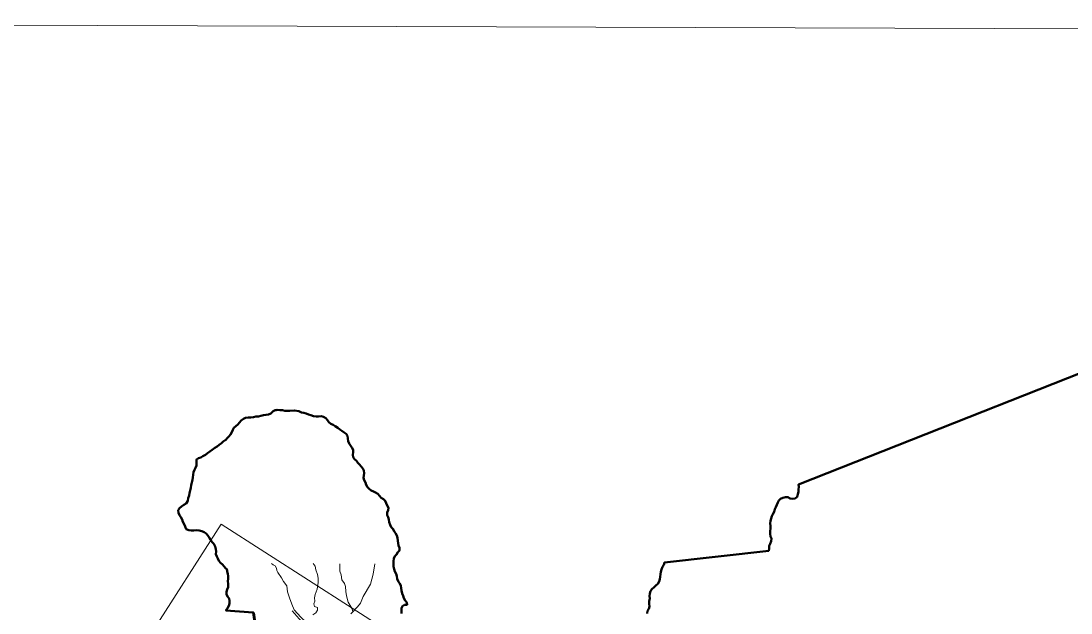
# Model space of a CAD drawing. Header units: metres. Extents: x 3557088 to 3598139, y 7314183 to 7334470.
# Drawn here: x 3572290 to 3585214, y 7327180 to 7334470 of the extents above; entities that cross this region are included whole.
import ezdxf

# ---------------------------------------------------------------- set-up
doc = ezdxf.new("R2010")
doc.units = ezdxf.units.M
for name, color, linetype, lineweight in [('CMS_Limite_Urbanizable', 1, 'Continuous', 30), ('Imagen', 17, 'Continuous', 0), ('Imagen_ZonaUrbanizable', 17, 'Continuous', 0), ('LIMITES', 7, 'Continuous', 50)]:
    doc.layers.add(name, color=color, linetype=linetype, lineweight=lineweight)
doc.layers.add('nuevo', color=7, linetype='Continuous', lineweight=15, true_color=0xf2f2f2)
picture_1 = doc.add_image_def('image1.jpg', size_in_pixel=(4800, 2360))
picture_2 = doc.add_image_def('image2.jpg', size_in_pixel=(4800, 2360))

msp = doc.modelspace()

# ---------------------------------------------------------------- linework, layer by layer
at = {"layer": 'CMS_Limite_Urbanizable'}
msp.add_lwpolyline([(3576974, 7327176), (3576973, 7327207), (3576974, 7327238), (3576984, 7327266), (3577012, 7327279), (3577043, 7327281), (3577038, 7327311), (3577018, 7327334), (3577004, 7327361), (3576993, 7327392), (3576980, 7327422), (3576973, 7327456), (3576970, 7327487), (3576964, 7327518), (3576949, 7327546), (3576933, 7327573), (3576922, 7327602), (3576916, 7327633), (3576908, 7327664), (3576893, 7327692), (3576882, 7327721), (3576877, 7327754), (3576877, 7327787), (3576876, 7327820), (3576880, 7327850), (3576893, 7327879), (3576913, 7327902), (3576929, 7327928), (3576950, 7327950), (3576949, 7327981), (3576937, 7328009), (3576931, 7328039), (3576927, 7328070), (3576925, 7328103), (3576917, 7328133), (3576900, 7328163), (3576885, 7328189), (3576868, 7328215), (3576847, 7328238), (3576834, 7328268), (3576823, 7328300), (3576816, 7328330), (3576810, 7328360), (3576797, 7328387), (3576798, 7328418), (3576809, 7328446), (3576812, 7328476), (3576799, 7328505), (3576785, 7328534), (3576774, 7328562), (3576751, 7328583), (3576724, 7328598), (3576704, 7328624), (3576682, 7328648), (3576655, 7328664), (3576627, 7328675), (3576599, 7328689), (3576575, 7328708), (3576556, 7328731), (3576540, 7328759), (3576530, 7328787), (3576515, 7328814), (3576504, 7328843), (3576510, 7328873), (3576515, 7328902), (3576510, 7328933), (3576497, 7328960), (3576479, 7328985), (3576458, 7329008), (3576437, 7329030), (3576419, 7329054), (3576396, 7329074), (3576379, 7329100), (3576374, 7329130), (3576379, 7329160), (3576377, 7329191), (3576364, 7329218), (3576347, 7329243), (3576329, 7329269), (3576318, 7329298), (3576315, 7329330), (3576310, 7329360), (3576293, 7329386), (3576267, 7329403), (3576240, 7329423), (3576214, 7329441), (3576188, 7329461), (3576159, 7329479), (3576133, 7329497), (3576103, 7329509), (3576079, 7329529), (3576061, 7329554), (3576041, 7329579), (3576012, 7329594), (3575983, 7329605), (3575953, 7329602), (3575922, 7329601), (3575892, 7329606), (3575859, 7329615), (3575829, 7329626), (3575801, 7329637), (3575771, 7329646), (3575741, 7329649), (3575710, 7329666), (3575658, 7329674), (3575598, 7329671), (3575568, 7329670), (3575537, 7329671), (3575507, 7329676), (3575474, 7329679), (3575444, 7329681), (3575430, 7329680), (3575417, 7329677), (3575393, 7329666), (3575364, 7329636), (3575335, 7329626), (3575304, 7329620), (3575273, 7329615), (3575243, 7329609), (3575212, 7329602), (3575181, 7329598), (3575150, 7329592), (3575119, 7329586), (3575086, 7329587), (3575055, 7329583), (3575027, 7329570), (3575001, 7329551), (3574981, 7329527), (3574960, 7329503), (3574934, 7329482), (3574911, 7329462), (3574899, 7329434), (3574885, 7329407), (3574869, 7329380), (3574850, 7329355), (3574830, 7329339), (3574806, 7329309), (3574779, 7329291), (3574756, 7329271), (3574731, 7329253), (3574703, 7329232), (3574676, 7329216), (3574642, 7329189), (3574614, 7329168), (3574585, 7329149), (3574560, 7329130), (3574530, 7329111), (3574503, 7329097), (3574475, 7329086), (3574449, 7329069), (3574449, 7329039), (3574449, 7328998), (3574440, 7328968), (3574424, 7328942), (3574414, 7328913), (3574411, 7328880), (3574407, 7328850), (3574400, 7328820), (3574391, 7328789), (3574386, 7328755), (3574380, 7328721), (3574371, 7328689), (3574366, 7328656), (3574358, 7328627), (3574349, 7328593), (3574342, 7328563), (3574323, 7328530), (3574294, 7328512), (3574266, 7328493), (3574243, 7328470), (3574225, 7328445), (3574227, 7328414), (3574240, 7328385), (3574258, 7328361), (3574275, 7328333), (3574284, 7328302), (3574297, 7328274), (3574311, 7328244), (3574325, 7328213), (3574354, 7328200), (3574385, 7328196), (3574416, 7328197), (3574446, 7328200), (3574482, 7328198), (3574515, 7328188), (3574545, 7328177), (3574570, 7328159), (3574588, 7328134), (3574606, 7328108), (3574623, 7328081), (3574642, 7328053), (3574662, 7328031), (3574679, 7327998), (3574690, 7327967), (3574692, 7327937), (3574690, 7327906), (3574700, 7327878), (3574712, 7327850), (3574727, 7327822), (3574747, 7327799), (3574769, 7327777), (3574789, 7327754), (3574809, 7327731), (3574820, 7327724), (3574827, 7327704), (3574829, 7327692), (3574834, 7327662), (3574838, 7327632), (3574838, 7327601), (3574837, 7327571), (3574838, 7327538), (3574841, 7327498), (3574828, 7327471), (3574819, 7327441), (3574821, 7327411), (3574831, 7327382), (3574851, 7327359), (3574858, 7327330), (3574858, 7327296), (3574848, 7327268), (3574833, 7327239), (3574812, 7327213), (3575160, 7327182), (3575232, 7326676)], dxfattribs=at)
at = {"layer": 'LIMITES'}
for points in [[(3579999, 7327175), (3580001, 7327206), (3580017, 7327232), (3580025, 7327261), (3580023, 7327292), (3580024, 7327324), (3580030, 7327358), (3580026, 7327388), (3580029, 7327420), (3580039, 7327450), (3580057, 7327474), (3580083, 7327498), (3580105, 7327520), (3580128, 7327541), (3580144, 7327569), (3580152, 7327598), (3580159, 7327627), (3580162, 7327657), (3580165, 7327688), (3580174, 7327717), (3580188, 7327747), (3580202, 7327773), (3580212, 7327804), (3581494, 7327946), (3581499, 7327976), (3581500, 7328006), (3581513, 7328034), (3581523, 7328063), (3581527, 7328096), (3581516, 7328124), (3581513, 7328155), (3581512, 7328189), (3581514, 7328222), (3581515, 7328253), (3581513, 7328283), (3581516, 7328314), (3581522, 7328344), (3581534, 7328371), (3581546, 7328399), (3581559, 7328428), (3581568, 7328457), (3581580, 7328485), (3581592, 7328513), (3581605, 7328540), (3581619, 7328567), (3581640, 7328588), (3581669, 7328600), (3581700, 7328607), (3581731, 7328605), (3581759, 7328592), (3581789, 7328587), (3581819, 7328592), (3581842, 7328612), (3581852, 7328643), (3581860, 7328672), (3581862, 7328702), (3581863, 7328734), (3581862, 7328764), (3581862, 7328764), (3586738, 7330690)], [(3575217, 7326701), (3575148, 7327187), (3574812, 7327213), (3574833, 7327239), (3574848, 7327268), (3574858, 7327296), (3574858, 7327330), (3574851, 7327359), (3574831, 7327382), (3574821, 7327411), (3574819, 7327441), (3574828, 7327471), (3574841, 7327498), (3574838, 7327538), (3574837, 7327571), (3574838, 7327601), (3574838, 7327632), (3574834, 7327662), (3574829, 7327692), (3574827, 7327704), (3574820, 7327724), (3574809, 7327731), (3574789, 7327754), (3574769, 7327777), (3574747, 7327799), (3574727, 7327822), (3574712, 7327850), (3574700, 7327878), (3574690, 7327906), (3574692, 7327937), (3574690, 7327967), (3574679, 7327998), (3574662, 7328031), (3574642, 7328053), (3574623, 7328081), (3574606, 7328108), (3574588, 7328134), (3574570, 7328159), (3574545, 7328177), (3574515, 7328188), (3574482, 7328198), (3574446, 7328200), (3574416, 7328197), (3574385, 7328196), (3574354, 7328200), (3574325, 7328213), (3574311, 7328244), (3574297, 7328274), (3574284, 7328302), (3574275, 7328333), (3574258, 7328361), (3574240, 7328385), (3574227, 7328414), (3574225, 7328445), (3574243, 7328470), (3574266, 7328493), (3574294, 7328512), (3574323, 7328530), (3574342, 7328563), (3574349, 7328593), (3574358, 7328627), (3574366, 7328656), (3574371, 7328689), (3574380, 7328721), (3574386, 7328755), (3574391, 7328789), (3574400, 7328820), (3574407, 7328850), (3574411, 7328880), (3574414, 7328913), (3574424, 7328942), (3574440, 7328968), (3574449, 7328998), (3574449, 7329039), (3574449, 7329069), (3574475, 7329086), (3574503, 7329097), (3574530, 7329111), (3574560, 7329130), (3574585, 7329149), (3574614, 7329168), (3574642, 7329190), (3574676, 7329216), (3574703, 7329232), (3574731, 7329253), (3574756, 7329271), (3574779, 7329291), (3574804, 7329308), (3574807, 7329310), (3574830, 7329339), (3574850, 7329355), (3574869, 7329380), (3574885, 7329407), (3574899, 7329434), (3574911, 7329462), (3574934, 7329482), (3574960, 7329503), (3574981, 7329527), (3575001, 7329551), (3575027, 7329570), (3575055, 7329583), (3575086, 7329587), (3575119, 7329586), (3575150, 7329593), (3575181, 7329598), (3575212, 7329602), (3575243, 7329609), (3575273, 7329615), (3575304, 7329620), (3575335, 7329626), (3575364, 7329636), (3575393, 7329666), (3575417, 7329677), (3575430, 7329680), (3575444, 7329681), (3575474, 7329679), (3575507, 7329677), (3575537, 7329671), (3575568, 7329670), (3575598, 7329671), (3575658, 7329674), (3575710, 7329666), (3575741, 7329649), (3575771, 7329646), (3575801, 7329637), (3575829, 7329626), (3575859, 7329615), (3575892, 7329606), (3575922, 7329601), (3575953, 7329602), (3575983, 7329605), (3576012, 7329594), (3576041, 7329579), (3576061, 7329554), (3576079, 7329529), (3576103, 7329509), (3576133, 7329497), (3576159, 7329479), (3576188, 7329461), (3576214, 7329441), (3576240, 7329423), (3576267, 7329403), (3576293, 7329386), (3576310, 7329360), (3576315, 7329330), (3576318, 7329298), (3576329, 7329269), (3576347, 7329243), (3576364, 7329218), (3576377, 7329191), (3576379, 7329160), (3576374, 7329130), (3576379, 7329100), (3576396, 7329074), (3576419, 7329054), (3576437, 7329030), (3576458, 7329008), (3576479, 7328985), (3576497, 7328960), (3576510, 7328933), (3576515, 7328902), (3576510, 7328873), (3576504, 7328843), (3576515, 7328814), (3576530, 7328787), (3576540, 7328759), (3576556, 7328731), (3576575, 7328708), (3576599, 7328689), (3576627, 7328675), (3576655, 7328664), (3576682, 7328648), (3576704, 7328625), (3576724, 7328598), (3576751, 7328583), (3576774, 7328562), (3576785, 7328534), (3576799, 7328505), (3576812, 7328476), (3576809, 7328446), (3576798, 7328418), (3576797, 7328387), (3576810, 7328360), (3576816, 7328330), (3576823, 7328300), (3576834, 7328268), (3576847, 7328239), (3576868, 7328215), (3576885, 7328189), (3576900, 7328163), (3576917, 7328133), (3576925, 7328104), (3576927, 7328070), (3576931, 7328039), (3576937, 7328010), (3576949, 7327981), (3576950, 7327950), (3576929, 7327928), (3576913, 7327902), (3576893, 7327879), (3576880, 7327850), (3576876, 7327820), (3576877, 7327787), (3576877, 7327754), (3576882, 7327721), (3576893, 7327692), (3576908, 7327664), (3576916, 7327633), (3576922, 7327602), (3576933, 7327573), (3576949, 7327546), (3576964, 7327518), (3576970, 7327487), (3576973, 7327456), (3576980, 7327422), (3576993, 7327392), (3577004, 7327361), (3577018, 7327334), (3577038, 7327311), (3577043, 7327281), (3577012, 7327279), (3576984, 7327266), (3576974, 7327238), (3576973, 7327207), (3576974, 7327176)]]:
    msp.add_lwpolyline(points, dxfattribs=at)
at = {"layer": 'nuevo'}
for points in [[(3575374, 7327789), (3575395, 7327772), (3575419, 7327760), (3575435, 7327733), (3575441, 7327704), (3575450, 7327681), (3575498, 7327613), (3575522, 7327569), (3575562, 7327514), (3575570, 7327439), (3575594, 7327367), (3575623, 7327291), (3575654, 7327221), (3575734, 7327128), (3575803, 7327064)], [(3575888, 7327788), (3575911, 7327757), (3575921, 7327712), (3575938, 7327656), (3575946, 7327608), (3575946, 7327556), (3575937, 7327475), (3575912, 7327408), (3575902, 7327365), (3575905, 7327325), (3575894, 7327292), (3575901, 7327262), (3575939, 7327246), (3575941, 7327214), (3575921, 7327181), (3575881, 7327156)], [(3576214, 7327787), (3576214, 7327697), (3576231, 7327649), (3576241, 7327587), (3576272, 7327542), (3576285, 7327506), (3576289, 7327444), (3576295, 7327393), (3576318, 7327314), (3576365, 7327231), (3576373, 7327196)], [(3576645, 7327786), (3576625, 7327658), (3576592, 7327535), (3576501, 7327385), (3576469, 7327303), (3576433, 7327258), (3576373, 7327196), (3576348, 7327168)], [(3575628, 7327205), (3575712, 7327107), (3575781, 7327044), (3575793, 7327029), (3575796, 7327014), (3575763, 7326963), (3575758, 7326943), (3575719, 7326901), (3575713, 7326888)]]:
    msp.add_lwpolyline(points, dxfattribs=at)

# ---------------------------------------------------------------- pictures from other files: only their frames are drawn
at = {"layer": 'Imagen'}
image = msp.add_image(picture_1, insert=(3557088, 7314320), size_in_units=(40984, 20150), rotation=-0.1911, dxfattribs=dict(at, fade=20))
image.dxf.flags = 7
at = {"layer": 'Imagen_ZonaUrbanizable'}
image = msp.add_image(picture_2, insert=(3572701, 7325068), size_in_units=(7744, 3807), rotation=-32.6528, dxfattribs=at)
image.dxf.flags = 7

doc.saveas('drawing.dxf')
